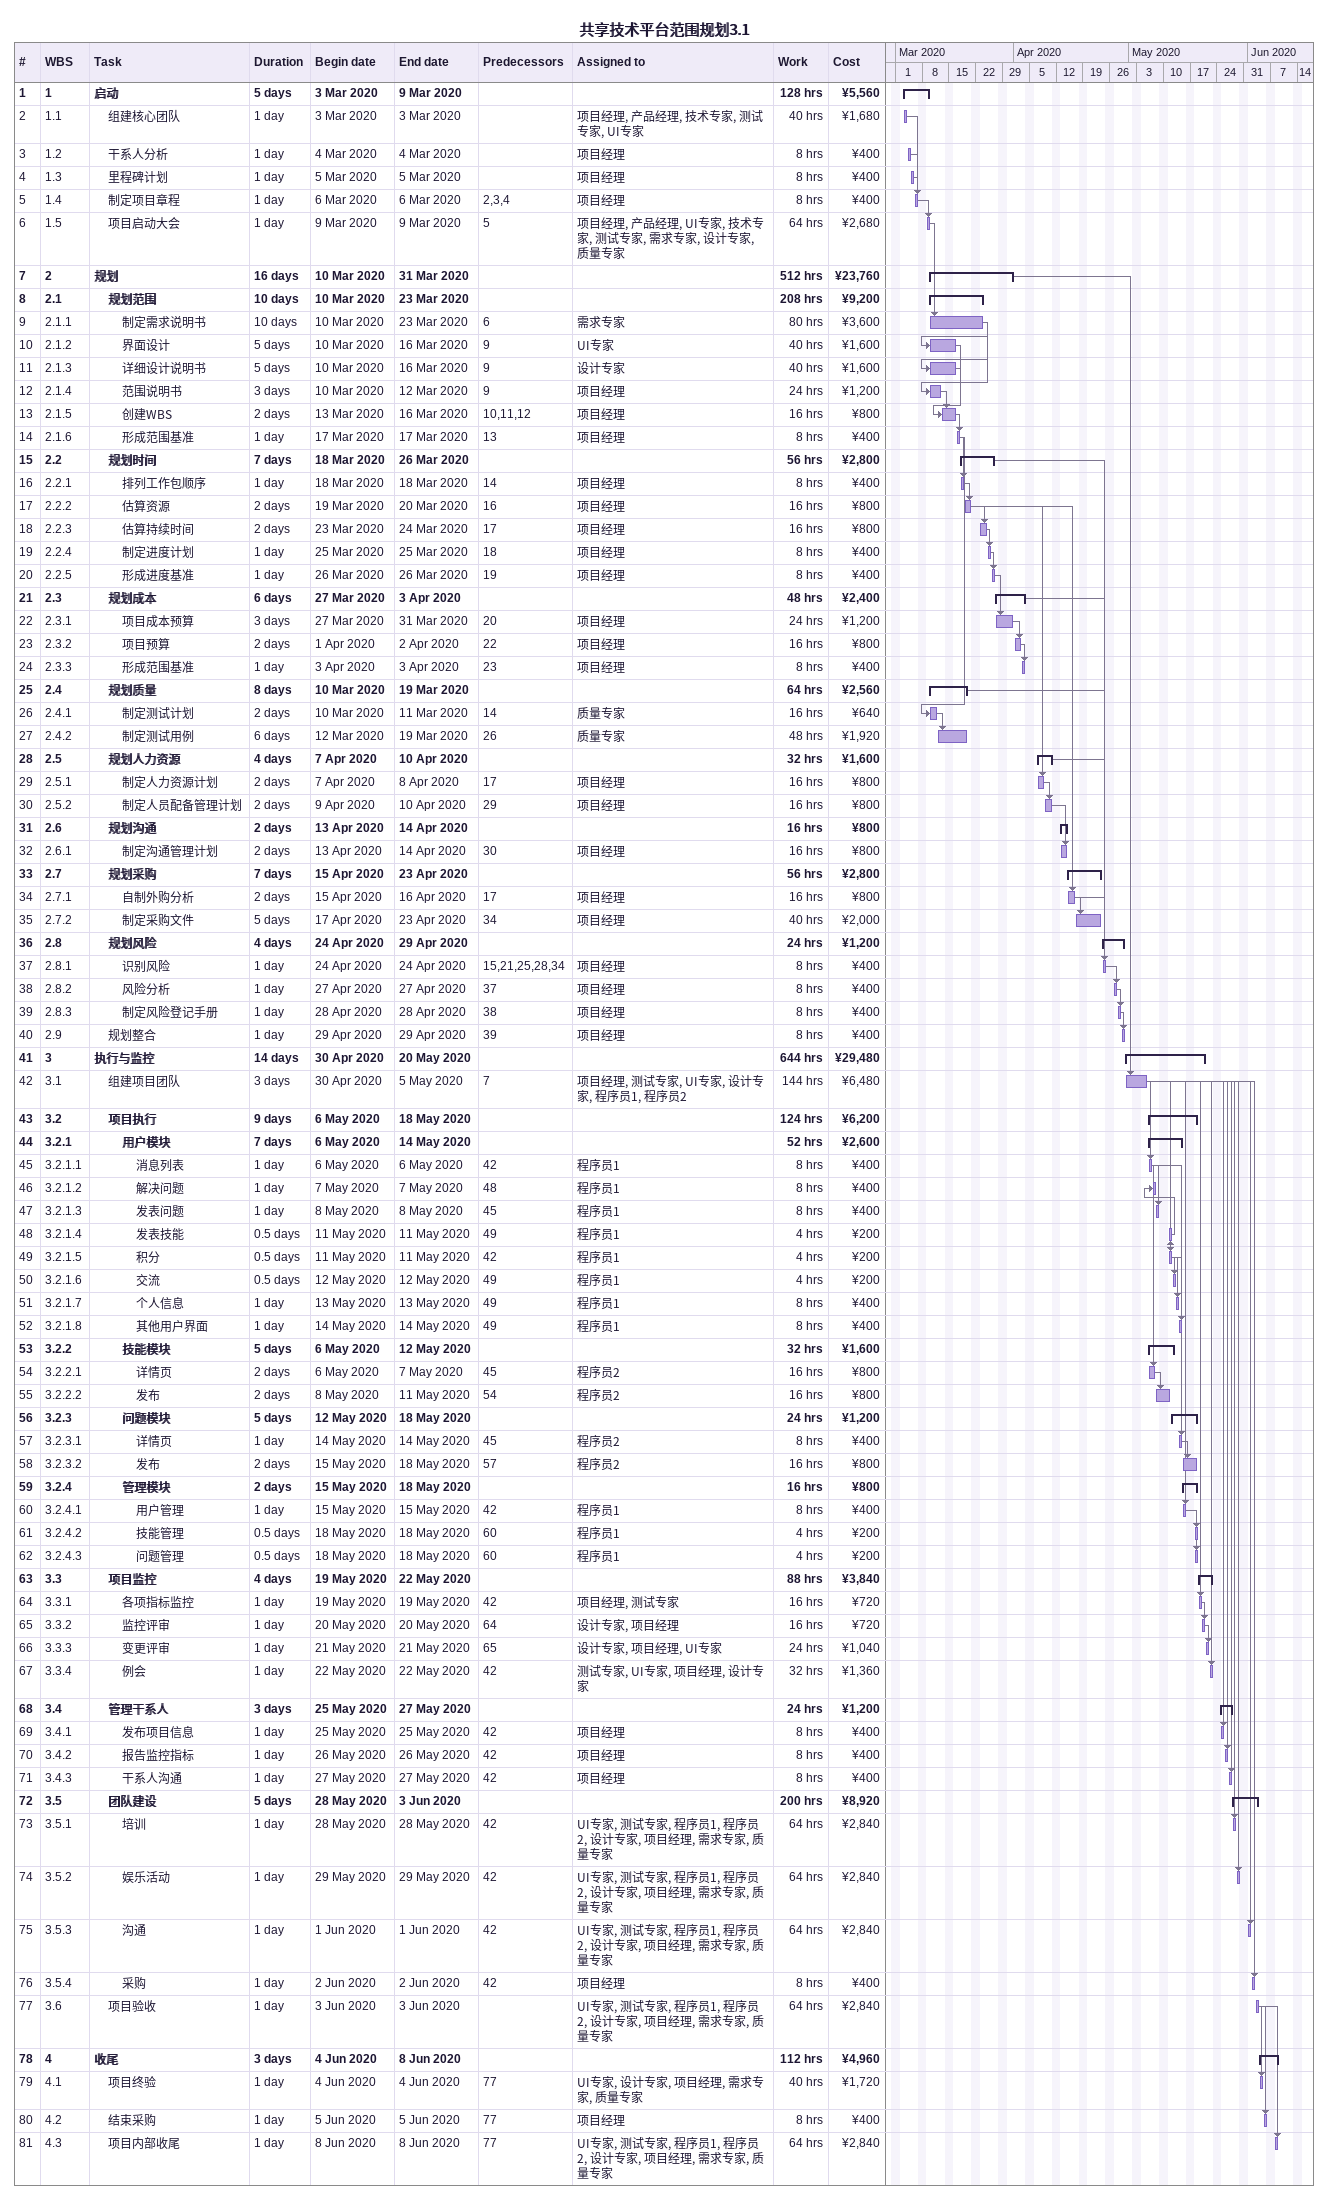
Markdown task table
共享技术平台范围规划3.1

| ID | WBS | Task | Duration | Start | Finish | Predecessors | Resources | Work (h) | Cost (¥) |
|---|---|---|---|---|---|---|---|---|---|
| 1 | 1 | **启动** | 5d | 2020-03-03 | 2020-03-09 |  |  | 128 | 5560 |
| 2 | 1.1 | 组建核心团队 | 1d | 2020-03-03 | 2020-03-03 |  | 项目经理, 产品经理, 技术专家, 测试专家, UI专家 | 40 | 1680 |
| 3 | 1.2 | 干系人分析 | 1d | 2020-03-04 | 2020-03-04 |  | 项目经理 | 8 | 400 |
| 4 | 1.3 | 里程碑计划 | 1d | 2020-03-05 | 2020-03-05 |  | 项目经理 | 8 | 400 |
| 5 | 1.4 | 制定项目章程 | 1d | 2020-03-06 | 2020-03-06 | 2, 3, 4 | 项目经理 | 8 | 400 |
| 6 | 1.5 | 项目启动大会 | 1d | 2020-03-09 | 2020-03-09 | 5 | 项目经理, 产品经理, UI专家, 技术专家, 测试专家, 需求专家, 设计专家, 质量专家 | 64 | 2680 |
| 7 | 2 | **规划** | 16d | 2020-03-10 | 2020-03-31 |  |  | 512 | 23760 |
| 8 | 2.1 | **规划范围** | 10d | 2020-03-10 | 2020-03-23 |  |  | 208 | 9200 |
| 9 | 2.1.1 | 制定需求说明书 | 10d | 2020-03-10 | 2020-03-23 | 6 | 需求专家 | 80 | 3600 |
| 10 | 2.1.2 | 界面设计 | 5d | 2020-03-10 | 2020-03-16 | 9 | UI专家 | 40 | 1600 |
| 11 | 2.1.3 | 详细设计说明书 | 5d | 2020-03-10 | 2020-03-16 | 9 | 设计专家 | 40 | 1600 |
| 12 | 2.1.4 | 范围说明书 | 3d | 2020-03-10 | 2020-03-12 | 9 | 项目经理 | 24 | 1200 |
| 13 | 2.1.5 | 创建WBS | 2d | 2020-03-13 | 2020-03-16 | 10, 11, 12 | 项目经理 | 16 | 800 |
| 14 | 2.1.6 | 形成范围基准 | 1d | 2020-03-17 | 2020-03-17 | 13 | 项目经理 | 8 | 400 |
| 15 | 2.2 | **规划时间** | 7d | 2020-03-18 | 2020-03-26 |  |  | 56 | 2800 |
| 16 | 2.2.1 | 排列工作包顺序 | 1d | 2020-03-18 | 2020-03-18 | 14 | 项目经理 | 8 | 400 |
| 17 | 2.2.2 | 估算资源 | 2d | 2020-03-19 | 2020-03-20 | 16 | 项目经理 | 16 | 800 |
| 18 | 2.2.3 | 估算持续时间 | 2d | 2020-03-23 | 2020-03-24 | 17 | 项目经理 | 16 | 800 |
| 19 | 2.2.4 | 制定进度计划 | 1d | 2020-03-25 | 2020-03-25 | 18 | 项目经理 | 8 | 400 |
| 20 | 2.2.5 | 形成进度基准 | 1d | 2020-03-26 | 2020-03-26 | 19 | 项目经理 | 8 | 400 |
| 21 | 2.3 | **规划成本** | 6d | 2020-03-27 | 2020-04-03 |  |  | 48 | 2400 |
| 22 | 2.3.1 | 项目成本预算 | 3d | 2020-03-27 | 2020-03-31 | 20 | 项目经理 | 24 | 1200 |
| 23 | 2.3.2 | 项目预算 | 2d | 2020-04-01 | 2020-04-02 | 22 | 项目经理 | 16 | 800 |
| 24 | 2.3.3 | 形成范围基准 | 1d | 2020-04-03 | 2020-04-03 | 23 | 项目经理 | 8 | 400 |
| 25 | 2.4 | **规划质量** | 8d | 2020-03-10 | 2020-03-19 |  |  | 64 | 2560 |
| 26 | 2.4.1 | 制定测试计划 | 2d | 2020-03-10 | 2020-03-11 | 14 | 质量专家 | 16 | 640 |
| 27 | 2.4.2 | 制定测试用例 | 6d | 2020-03-12 | 2020-03-19 | 26 | 质量专家 | 48 | 1920 |
| 28 | 2.5 | **规划人力资源** | 4d | 2020-04-07 | 2020-04-10 |  |  | 32 | 1600 |
| 29 | 2.5.1 | 制定人力资源计划 | 2d | 2020-04-07 | 2020-04-08 | 17 | 项目经理 | 16 | 800 |
| 30 | 2.5.2 | 制定人员配备管理计划 | 2d | 2020-04-09 | 2020-04-10 | 29 | 项目经理 | 16 | 800 |
| 31 | 2.6 | **规划沟通** | 2d | 2020-04-13 | 2020-04-14 |  |  | 16 | 800 |
| 32 | 2.6.1 | 制定沟通管理计划 | 2d | 2020-04-13 | 2020-04-14 | 30 | 项目经理 | 16 | 800 |
| 33 | 2.7 | **规划采购** | 7d | 2020-04-15 | 2020-04-23 |  |  | 56 | 2800 |
| 34 | 2.7.1 | 自制外购分析 | 2d | 2020-04-15 | 2020-04-16 | 17 | 项目经理 | 16 | 800 |
| 35 | 2.7.2 | 制定采购文件 | 5d | 2020-04-17 | 2020-04-23 | 34 | 项目经理 | 40 | 2000 |
| 36 | 2.8 | **规划风险** | 4d | 2020-04-24 | 2020-04-29 |  |  | 24 | 1200 |
| 37 | 2.8.1 | 识别风险 | 1d | 2020-04-24 | 2020-04-24 | 15, 21, 25, 28, 34 | 项目经理 | 8 | 400 |
| 38 | 2.8.2 | 风险分析 | 1d | 2020-04-27 | 2020-04-27 | 37 | 项目经理 | 8 | 400 |
| 39 | 2.8.3 | 制定风险登记手册 | 1d | 2020-04-28 | 2020-04-28 | 38 | 项目经理 | 8 | 400 |
| 40 | 2.9 | 规划整合 | 1d | 2020-04-29 | 2020-04-29 | 39 | 项目经理 | 8 | 400 |
| 41 | 3 | **执行与监控** | 14d | 2020-04-30 | 2020-05-20 |  |  | 644 | 29480 |
| 42 | 3.1 | 组建项目团队 | 3d | 2020-04-30 | 2020-05-05 | 7 | 项目经理, 测试专家, UI专家, 设计专家, 程序员1, 程序员2 | 144 | 6480 |
| 43 | 3.2 | **项目执行** | 9d | 2020-05-06 | 2020-05-18 |  |  | 124 | 6200 |
| 44 | 3.2.1 | **用户模块** | 7d | 2020-05-06 | 2020-05-14 |  |  | 52 | 2600 |
| 45 | 3.2.1.1 | 消息列表 | 1d | 2020-05-06 | 2020-05-06 | 42 | 程序员1 | 8 | 400 |
| 46 | 3.2.1.2 | 解决问题 | 1d | 2020-05-07 | 2020-05-07 | 48 | 程序员1 | 8 | 400 |
| 47 | 3.2.1.3 | 发表问题 | 1d | 2020-05-08 | 2020-05-08 | 45 | 程序员1 | 8 | 400 |
| 48 | 3.2.1.4 | 发表技能 | 0.5d | 2020-05-11 | 2020-05-11 | 49 | 程序员1 | 4 | 200 |
| 49 | 3.2.1.5 | 积分 | 0.5d | 2020-05-11 | 2020-05-11 | 42 | 程序员1 | 4 | 200 |
| 50 | 3.2.1.6 | 交流 | 0.5d | 2020-05-12 | 2020-05-12 | 49 | 程序员1 | 4 | 200 |
| 51 | 3.2.1.7 | 个人信息 | 1d | 2020-05-13 | 2020-05-13 | 49 | 程序员1 | 8 | 400 |
| 52 | 3.2.1.8 | 其他用户界面 | 1d | 2020-05-14 | 2020-05-14 | 49 | 程序员1 | 8 | 400 |
| 53 | 3.2.2 | **技能模块** | 5d | 2020-05-06 | 2020-05-12 |  |  | 32 | 1600 |
| 54 | 3.2.2.1 | 详情页 | 2d | 2020-05-06 | 2020-05-07 | 45 | 程序员2 | 16 | 800 |
| 55 | 3.2.2.2 | 发布 | 2d | 2020-05-08 | 2020-05-11 | 54 | 程序员2 | 16 | 800 |
| 56 | 3.2.3 | **问题模块** | 5d | 2020-05-12 | 2020-05-18 |  |  | 24 | 1200 |
| 57 | 3.2.3.1 | 详情页 | 1d | 2020-05-14 | 2020-05-14 | 45 | 程序员2 | 8 | 400 |
| 58 | 3.2.3.2 | 发布 | 2d | 2020-05-15 | 2020-05-18 | 57 | 程序员2 | 16 | 800 |
| 59 | 3.2.4 | **管理模块** | 2d | 2020-05-15 | 2020-05-18 |  |  | 16 | 800 |
| 60 | 3.2.4.1 | 用户管理 | 1d | 2020-05-15 | 2020-05-15 | 42 | 程序员1 | 8 | 400 |
| 61 | 3.2.4.2 | 技能管理 | 0.5d | 2020-05-18 | 2020-05-18 | 60 | 程序员1 | 4 | 200 |
| 62 | 3.2.4.3 | 问题管理 | 0.5d | 2020-05-18 | 2020-05-18 | 60 | 程序员1 | 4 | 200 |
| 63 | 3.3 | **项目监控** | 4d | 2020-05-19 | 2020-05-22 |  |  | 88 | 3840 |
| 64 | 3.3.1 | 各项指标监控 | 1d | 2020-05-19 | 2020-05-19 | 42 | 项目经理, 测试专家 | 16 | 720 |
| 65 | 3.3.2 | 监控评审 | 1d | 2020-05-20 | 2020-05-20 | 64 | 设计专家, 项目经理 | 16 | 720 |
| 66 | 3.3.3 | 变更评审 | 1d | 2020-05-21 | 2020-05-21 | 65 | 设计专家, 项目经理, UI专家 | 24 | 1040 |
| 67 | 3.3.4 | 例会 | 1d | 2020-05-22 | 2020-05-22 | 42 | 测试专家, UI专家, 项目经理, 设计专家 | 32 | 1360 |
| 68 | 3.4 | **管理干系人** | 3d | 2020-05-25 | 2020-05-27 |  |  | 24 | 1200 |
| 69 | 3.4.1 | 发布项目信息 | 1d | 2020-05-25 | 2020-05-25 | 42 | 项目经理 | 8 | 400 |
| 70 | 3.4.2 | 报告监控指标 | 1d | 2020-05-26 | 2020-05-26 | 42 | 项目经理 | 8 | 400 |
| 71 | 3.4.3 | 干系人沟通 | 1d | 2020-05-27 | 2020-05-27 | 42 | 项目经理 | 8 | 400 |
| 72 | 3.5 | **团队建设** | 5d | 2020-05-28 | 2020-06-03 |  |  | 200 | 8920 |
| 73 | 3.5.1 | 培训 | 1d | 2020-05-28 | 2020-05-28 | 42 | UI专家, 测试专家, 程序员1, 程序员2, 设计专家, 项目经理, 需求专家, 质量专家 | 64 | 2840 |
| 74 | 3.5.2 | 娱乐活动 | 1d | 2020-05-29 | 2020-05-29 | 42 | UI专家, 测试专家, 程序员1, 程序员2, 设计专家, 项目经理, 需求专家, 质量专家 | 64 | 2840 |
| 75 | 3.5.3 | 沟通 | 1d | 2020-06-01 | 2020-06-01 | 42 | UI专家, 测试专家, 程序员1, 程序员2, 设计专家, 项目经理, 需求专家, 质量专家 | 64 | 2840 |
| 76 | 3.5.4 | 采购 | 1d | 2020-06-02 | 2020-06-02 | 42 | 项目经理 | 8 | 400 |
| 77 | 3.6 | 项目验收 | 1d | 2020-06-03 | 2020-06-03 |  | UI专家, 测试专家, 程序员1, 程序员2, 设计专家, 项目经理, 需求专家, 质量专家 | 64 | 2840 |
| 78 | 4 | **收尾** | 3d | 2020-06-04 | 2020-06-08 |  |  | 112 | 4960 |
| 79 | 4.1 | 项目终验 | 1d | 2020-06-04 | 2020-06-04 | 77 | UI专家, 设计专家, 项目经理, 需求专家, 质量专家 | 40 | 1720 |
| 80 | 4.2 | 结束采购 | 1d | 2020-06-05 | 2020-06-05 | 77 | 项目经理 | 8 | 400 |
| 81 | 4.3 | 项目内部收尾 | 1d | 2020-06-08 | 2020-06-08 | 77 | UI专家, 测试专家, 程序员1, 程序员2, 设计专家, 项目经理, 需求专家, 质量专家 | 64 | 2840 |
